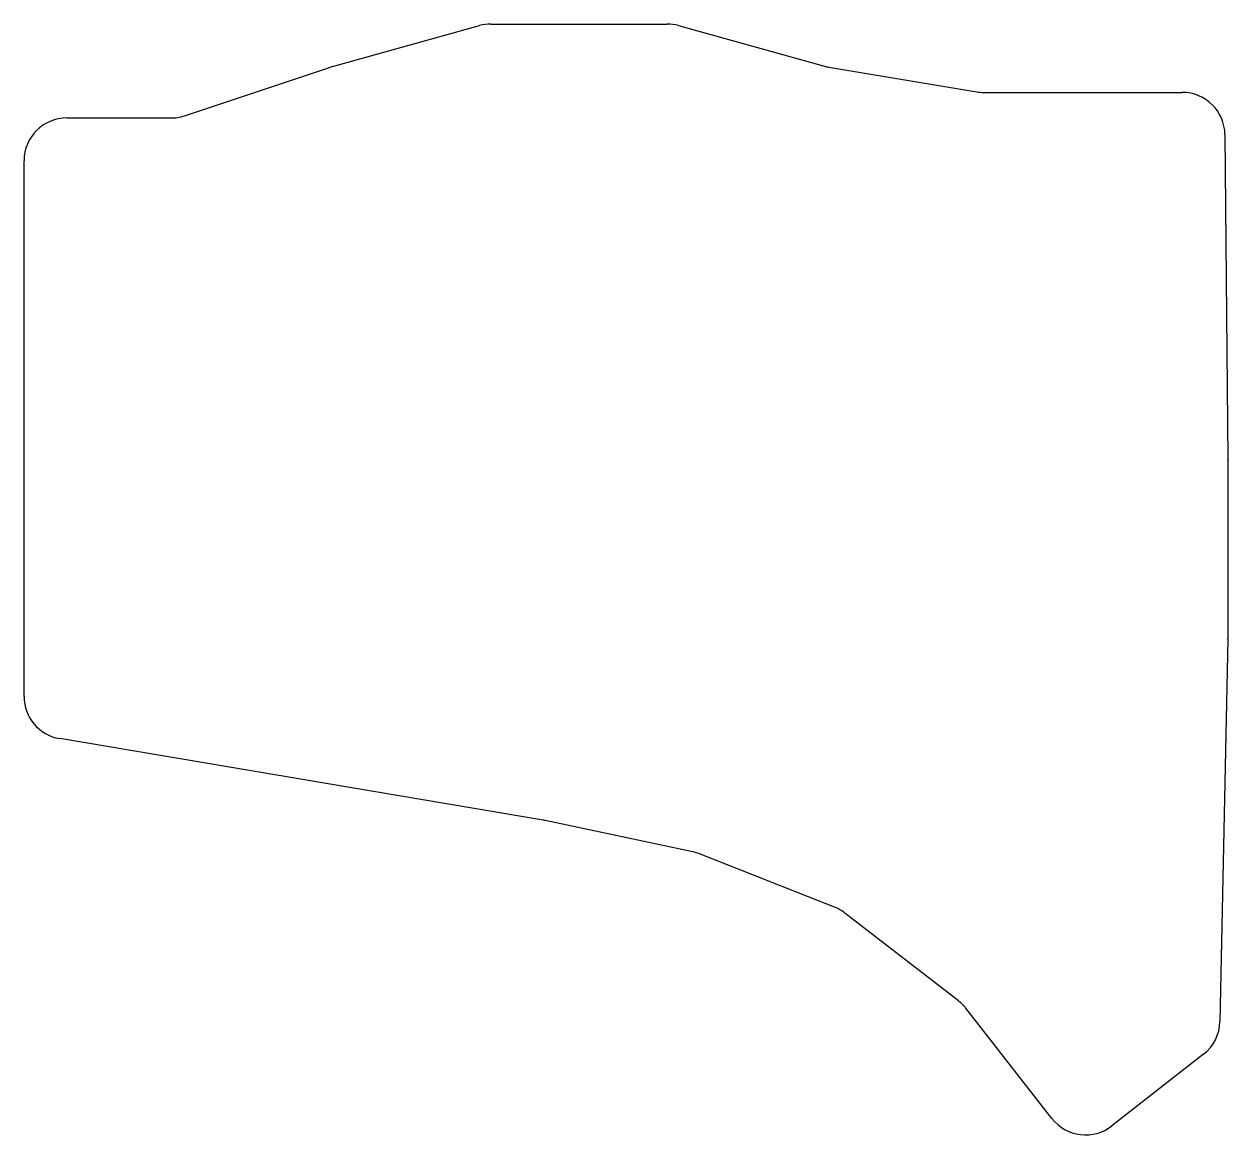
# Model space of a CAD drawing. Header units: millimetres. Extents: x -11 to 130, y -58 to 72.
import ezdxf

# ---------------------------------------------------------------- set-up
doc = ezdxf.new("R2010")
doc.units = ezdxf.units.MM

msp = doc.modelspace()

# ---------------------------------------------------------------- linework, layer by layer
for p, q in [((25.12, 67.53), (42.34, 72.32)), ((43.68, 72.5), (64.32, 72.5)), ((65.66, 72.32), (82.74, 67.57)), ((7.77, 61.76), (24.88, 67.46)), ((83.26, 67.46), (100.59, 64.57)), ((101.41, 64.5), (124.65, 64.5)), ((-6, 61.5), (6.19, 61.5)), ((129.65, 59.55), (130, 21.52)), ((-11, -6.27), (-11, 56.5)), ((130, 21.48), (130, 0.55)), ((130, 0.45), (129.06, -44.33)), ((49.81, -20.74), (-6.83, -11.2)), ((67.31, -24.46), (50.03, -20.78)), ((83.91, -30.93), (68.1, -24.7)), ((98.43, -41.92), (85.14, -31.63)), ((109.39, -55.7), (99.31, -42.79)), ((127.14, -48.17), (116.41, -56.56))]:
    msp.add_line(p, q)
for centre, start, end in [((43.68, 67.5), 90, 105.5241), ((64.32, 67.5), 74.4759, 90), ((26.46, 62.72), 105.5241, 108.435), ((84.08, 72.39), 254.4759, 260.5377), ((101.41, 69.5), 260.5377, 270), ((124.65, 59.5), 0.533, 90), ((-6, 56.5), 90, 180), ((6.19, 66.5), 270, 288.435), ((125, 21.48), 0, 0.533), ((125, 0.55), 358.8048, 0), ((-6, -6.27), 180, 260.4434), ((48.98, -25.67), 77.97, 80.4434), ((66.27, -29.35), 68.4912, 77.97), ((82.08, -35.58), 52.2492, 68.4912), ((95.37, -45.87), 38, 52.2492), ((124.07, -44.23), 308, 358.8048), ((113.33, -52.62), 218, 308)]:
    msp.add_arc(centre, 5, start, end)

doc.saveas('drawing.dxf')
